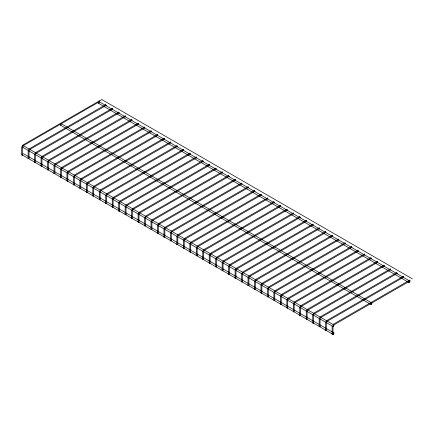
<?xml version="1.0" encoding="UTF-8"?>
<svg xmlns="http://www.w3.org/2000/svg" width="434" height="434" viewBox="0 0 434 434"><rect width="100%" height="100%" fill="white"/><g stroke="black" fill="none" stroke-linecap="round" stroke-linejoin="round"><path stroke-width="0.65" d="M99.24 100.954L99.668 101.697L99.24 100.954L22.72 145.135L21.998 145.895M105.706 104.692L106.135 105.435L105.706 104.692L29.186 148.867L28.167 150.636L28.167 158.692L29.024 158.692L29.024 150.734L29.702 149.562L106.135 105.435M112.086 108.619L112.39 108.446L112.601 109.167L36.168 153.294L35.49 154.466L35.49 162.424L34.633 162.424L34.633 154.368L35.653 152.6L112.173 108.424M118.639 112.156L119.073 112.9L118.639 112.156L42.12 156.338L41.1 158.106L41.1 166.157L41.957 166.157L41.957 158.204L42.635 157.027L119.073 112.9M125.019 116.09L125.323 115.911L125.54 116.632L49.102 160.764L48.424 161.936L48.424 169.889L47.566 169.889L47.566 161.839L48.592 160.07L125.111 115.889M131.578 119.627L55.058 163.802L54.033 165.571L54.033 173.627L54.89 173.627L54.89 165.669L55.568 164.497L132.007 120.37L131.79 119.648L131.578 120.12M138.045 123.359L138.473 124.102L138.045 123.359L61.525 167.535L60.505 169.303L60.505 177.36L61.362 177.36L61.362 169.401L62.035 168.229L138.473 124.102M144.419 127.287L144.723 127.113L144.94 127.835L68.507 171.962L67.829 173.139L67.829 181.092L66.972 181.092L66.972 173.041L67.992 171.273L144.511 127.091M150.978 130.824L151.406 131.567L150.978 130.824L74.458 175.005L73.438 176.774L73.438 184.824L74.295 184.824L74.295 176.871L74.973 175.699L151.406 131.567M157.358 134.757L157.661 134.583L157.873 135.305L81.44 179.432L80.762 180.604L80.762 188.562L79.905 188.562L79.905 180.506L80.925 178.737L157.444 134.562M163.911 138.294L164.34 139.037L163.911 138.294L87.391 182.47L86.371 184.238L86.371 192.295L87.229 192.295L87.229 184.336L87.907 183.164L164.34 139.037M170.378 142.026L170.806 142.77L170.378 142.026L93.858 186.208L92.838 187.976L92.838 196.027L93.695 196.027L93.695 188.074L94.373 186.897L170.806 142.77M176.757 145.96L177.061 145.781L177.273 146.502L100.84 190.634L100.162 191.806L100.162 199.759L99.305 199.759L99.305 191.709L100.325 189.94L176.844 145.759M183.311 149.497L183.739 150.24L183.311 149.497L106.791 193.672L105.771 195.441L105.771 203.492L106.628 203.492L106.628 195.539L107.306 194.367L183.739 150.24M189.777 153.229L190.206 153.972L189.777 153.229L113.258 197.405L112.238 199.173L112.238 207.23L113.095 207.23L113.095 199.271L113.773 198.099L190.206 153.972M196.249 156.962L119.73 201.143L118.704 202.911L118.704 210.962L119.562 210.962L119.562 203.009L120.24 201.832L196.678 157.705L196.461 156.983L196.249 157.455M202.716 160.694L203.145 161.437L202.716 160.694L126.196 204.875L125.171 206.644L125.171 214.694L126.028 214.694L126.028 206.741L126.706 205.57L203.145 161.437M209.09 164.627L209.394 164.453L209.611 165.175L133.173 209.302L132.5 210.474L132.5 218.427L131.643 218.427L131.643 210.376L132.663 208.608L209.183 164.432M215.649 168.164L216.078 168.907L215.649 168.164L139.13 212.34L138.11 214.108L138.11 222.165L138.967 222.165L138.967 214.206L139.645 213.034L216.078 168.907M222.029 172.092L222.327 171.918L222.544 172.64L146.112 216.767L145.433 217.944L145.433 225.897L144.576 225.897L144.576 217.846L145.596 216.078L222.116 171.897M228.582 175.629L229.011 176.372L228.582 175.629L152.063 219.81L151.043 221.579L151.043 229.629L151.9 229.629L151.9 221.676L152.578 220.505L229.011 176.372M235.049 179.367L235.478 180.105L235.049 179.367L158.529 223.543L157.509 225.311L157.509 233.362L158.367 233.362L158.367 225.409L159.045 224.237L235.478 180.105M241.429 183.294L241.733 183.121L241.944 183.842L165.511 227.969L164.833 229.141L164.833 237.1L163.976 237.1L163.976 229.043L164.996 227.275L241.516 183.099M247.982 186.832L248.411 187.575L247.982 186.832L171.463 231.013L170.443 232.781L170.443 240.832L171.3 240.832L171.3 232.879L171.978 231.702L248.411 187.575M254.449 190.564L254.877 191.307L254.449 190.564L177.929 234.745L176.909 236.514L176.909 244.564L177.766 244.564L177.766 236.611L178.445 235.44L254.877 191.307M260.915 194.302L184.396 238.478L183.376 240.246L183.376 248.297L184.233 248.297L184.233 240.344L184.911 239.172L261.344 195.04L261.132 194.323L260.915 194.795M267.387 198.034L267.816 198.777L267.387 198.034L190.862 242.21L189.842 243.979L189.842 252.035L190.7 252.035L190.7 244.076L191.378 242.904L267.816 198.777M273.762 201.962L274.066 201.788L274.283 202.51L197.844 246.637L197.166 247.814L197.166 255.767L196.309 255.767L196.309 247.711L197.334 245.948L273.854 201.767M280.321 205.499L280.749 206.242L280.321 205.499L203.801 249.68L202.776 251.449L202.776 259.499L203.638 259.499L203.638 251.546L204.311 250.375L280.749 206.242M286.695 209.432L286.999 209.253L287.216 209.975L210.778 254.107L210.105 255.279L210.105 263.232L209.248 263.232L209.248 255.181L210.268 253.413L286.787 209.237M293.162 213.165L293.682 213.213L293.682 213.712L217.25 257.839L216.571 259.011L216.571 266.97L215.714 266.97L215.714 258.914L216.734 257.145L293.254 212.969M299.72 216.702L300.149 217.445L299.72 216.702L223.201 260.883L222.181 262.646L222.181 270.702L223.038 270.702L223.038 262.749L223.716 261.572L300.149 217.445M306.1 220.629L306.404 220.456L306.616 221.177L230.183 265.31L229.505 266.481L229.505 274.434L228.647 274.434L228.647 266.384L229.667 264.615L306.187 220.434M312.654 224.172L313.082 224.91L312.654 224.172L236.134 268.348L235.114 270.116L235.114 278.167L235.971 278.167L235.971 270.214L236.649 269.042L313.082 224.91M319.12 227.904L319.549 228.647L319.12 227.904L242.601 272.08L241.581 273.849L241.581 281.905L242.438 281.905L242.438 273.946L243.116 272.774L319.549 228.647M325.5 231.832L325.804 231.658L326.015 232.38L249.583 276.507L248.904 277.684L248.904 285.637L248.047 285.637L248.047 277.581L249.067 275.818L325.587 231.637M332.053 235.369L332.482 236.112L332.053 235.369L255.534 279.55L254.514 281.319L254.514 289.369L255.371 289.369L255.371 281.416L256.049 280.245L332.482 236.112M338.433 239.302L338.737 239.123L338.954 239.845L262.516 283.977L261.838 285.149L261.838 293.102L260.98 293.102L260.98 285.051L262 283.283L338.52 239.107M344.992 242.839L345.421 243.582L344.992 242.839L268.472 287.015L267.447 288.784L267.447 296.84L268.304 296.84L268.304 288.881L268.982 287.709L345.421 243.582M351.366 246.767L351.67 246.593L351.887 247.315L275.449 291.442L274.771 292.619L274.771 300.572L273.914 300.572L273.914 292.516L274.939 290.753L351.459 246.572M357.833 250.499L358.354 250.554L358.354 251.047L281.916 295.18L281.243 296.351L281.243 304.305L280.386 304.305L280.386 296.254L281.406 294.485L357.925 250.304M364.392 254.042L364.82 254.78L364.392 254.042L287.872 298.218L286.852 299.986L286.852 308.037L287.709 308.037L287.709 300.084L288.388 298.912L364.82 254.78M370.858 257.774L371.287 258.518L370.858 257.774L294.339 301.95L293.319 303.719L293.319 311.775L294.176 311.775L294.176 303.816L294.854 302.644L371.287 258.518M377.325 261.507L377.754 262.25L377.325 261.507L300.805 305.682L299.786 307.451L299.786 315.507L300.643 315.507L300.643 307.554L301.321 306.377L377.754 262.25M383.792 265.239L384.22 265.982L383.792 265.239L307.272 309.42L306.252 311.189L306.252 319.24L307.109 319.24L307.109 311.286L307.787 310.115L384.22 265.982M390.171 269.172L390.475 268.993L390.687 269.715L314.254 313.847L313.576 315.019L313.576 322.972L312.719 322.972L312.719 314.921L313.739 313.153L390.258 268.977M396.725 272.709L397.153 273.453L396.725 272.709L320.205 316.885L319.185 318.654L319.185 326.71L320.042 326.71L320.042 318.751L320.721 317.579L397.153 273.453M403.105 276.637L403.408 276.463L403.62 277.185L327.187 321.312L326.509 322.489L326.509 330.442L325.652 330.442L325.652 322.386L326.672 320.618L403.191 276.442M333.654 325.05L410.087 280.917L409.875 280.196L409.658 280.673M21.7 154.954L22.557 154.954L21.7 154.954L21.7 146.904M34.633 162.424L35.062 162.175M41.1 166.157L41.528 165.907M47.566 169.889L47.995 169.645M54.033 173.627L54.89 173.627M99.305 199.759L99.733 199.515M105.771 203.492L106.2 203.248M112.238 207.23L112.666 206.98M118.704 210.962L119.562 210.962M163.976 237.1L164.405 236.85M170.443 240.832L170.871 240.582M176.909 244.564L177.338 244.32M183.376 248.297L184.233 248.297M228.647 274.434L229.076 274.19M235.114 278.167L235.543 277.923M241.581 281.905L242.009 281.655M248.047 285.637L248.904 285.637M293.319 311.775L293.747 311.525M299.786 315.507L300.214 315.258M306.252 319.24L306.681 318.99M312.719 322.972L313.576 322.972M332.119 334.175L332.976 334.175L332.119 334.175L332.119 326.124M99.457 100.976L101.882 99.576L412.3 278.796M22.611 146.046L99.457 101.675M333.138 324.355L409.658 280.174M409.289 280.765L99.457 101.882L98.599 102.375L98.599 103.368L200.117 161.98M98.599 103.368L99.028 103.325M371.292 302.699L61.46 123.82L60.603 124.314L60.603 125.301L123.392 161.556M60.603 125.301L61.031 125.263M333.301 324.632L23.469 145.753L22.611 146.247L22.611 147.24L333.03 326.46L333.887 325.961L333.887 324.974L333.03 325.467L333.03 326.46M22.611 147.24L23.04 147.197M409.018 282.588L409.875 282.095L409.875 281.102L409.018 281.595L409.018 282.588L201.289 162.658M371.021 304.522L371.878 304.028L371.878 303.035L371.021 303.534L371.021 304.522L189.115 199.499M333.887 332.905L333.03 333.404L333.03 334.392L333.887 333.898L333.887 332.905L23.469 153.69L22.611 154.184L22.611 155.171L333.03 334.392M112.601 109.167L112.173 108.918M125.54 116.632L125.111 116.388M177.273 146.502L176.844 146.258M241.944 183.842L241.516 183.593M287.216 209.975L286.787 209.731M306.616 221.177L306.187 220.933M351.887 247.315L351.459 247.065M60.934 177.11L61.362 177.36M67.4 180.842L67.829 181.092M73.867 184.58L74.295 184.824M125.6 214.45L126.028 214.694M132.072 218.183L132.5 218.427M138.538 221.915L138.967 222.165M190.271 251.785L190.7 252.035M196.738 255.517L197.166 255.767M203.204 259.255L203.638 259.499M254.942 289.125L255.371 289.369M261.409 292.858L261.838 293.102M267.876 296.59L268.304 296.84M319.614 326.46L320.042 326.71M326.08 330.193L326.509 330.442M124.563 162.229L187.938 198.821M99.457 101.882L99.63 102.278M61.46 123.82L61.639 124.211M23.469 145.753L23.642 146.144M332.976 326.222L332.976 334.175M22.557 147.001L22.557 154.954"/></g></svg>
